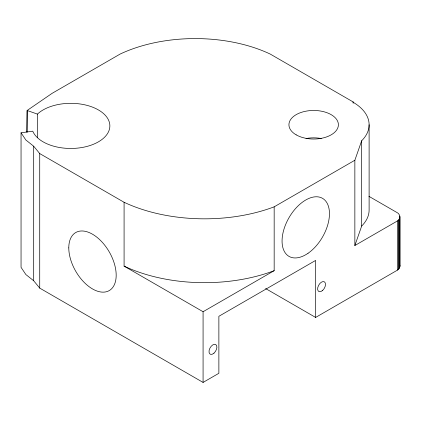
<?xml version="1.0" encoding="UTF-8"?>
<svg xmlns="http://www.w3.org/2000/svg" width="421" height="421" viewBox="0 0 421 421"><rect width="100%" height="100%" fill="white"/><g stroke="black" fill="none" stroke-linecap="round" stroke-linejoin="round"><path stroke-width="0.63" d="M26.765 132.126L27.149 110.476L52.12 93.33L120.132 54.062A118.422 68.37 0 0 1 270.214 54.062L353.156 101.945L353.156 103.261M368.954 196.349L396.598 212.31C400.855 213.879 400.855 219.867 396.598 221.43L354.856 245.532L354.856 160.248L361.681 140.756A55.451 32.017 0 0 0 352.872 102.108L353.156 101.945M265.625 288.559L315.634 317.429L397.582 270.056L399.076 268.603L399.95 266.125L399.95 216.873M354.856 245.532L361.681 226.04A55.451 32.017 0 0 0 369.112 210.032L369.112 124.748M27.149 132.136L27.149 110.476L37.416 114.107A39.1 22.571 0 0 1 99.109 110.344A39.1 22.571 0 0 1 89.436 145.719A39.1 22.571 0 0 1 32.749 131.173L21.05 132.794L25.839 139.988L33.691 146.224L39.727 153.576L124.084 202.275A127.168 73.422 0 0 0 274.166 206.837L354.856 160.248M124.084 202.275L124.084 266.125L203.075 311.729L274.166 270.687L274.166 206.837M21.05 132.794L21.05 267.33L25.839 274.524L33.691 280.76L39.727 288.111L203.075 382.415L218.873 373.295L218.873 316.292L315.634 260.425L315.634 317.429M399.85 265.277L399.95 266.125M399.85 216.026L399.85 266.972M399.561 218.546L399.561 267.803M399.076 219.346L399.076 268.603M398.413 220.104L398.413 269.361M397.582 220.804L397.582 270.056M361.681 140.756L361.681 226.04M203.075 311.729L203.075 382.415M39.727 153.576L39.727 288.111M37.416 114.107L37.416 137.73M33.691 146.224L33.691 280.76M274.166 270.687A127.168 73.422 0 0 1 124.084 266.125M306.02 138.53A24.734 14.282 0 0 1 321.297 138.53M68.786 247.885A33.512 19.35 60 0 0 104.334 292.1A33.512 19.35 60 0 0 104.334 244.706A33.512 19.35 60 0 0 68.786 247.885M308.019 253.295A33.512 19.35 -60 0 0 325.059 200.338A33.512 19.35 -60 0 0 284.201 228.445A33.512 19.35 -60 0 0 308.019 253.295M322.581 290.464A5.584 3.226 -60 0 0 324.349 281.812A5.584 3.226 -60 0 0 317.744 287.669A5.584 3.226 -60 0 0 322.581 290.464M213.968 353.166A5.584 3.226 -60 0 0 215.741 344.515A5.584 3.226 -60 0 0 209.132 350.377A5.584 3.226 -60 0 0 213.968 353.166M296.168 134.846A24.734 14.282 0 0 0 337.553 128.447A24.734 14.282 0 0 0 307.256 110.955A24.734 14.282 0 0 0 296.168 134.846"/></g></svg>
